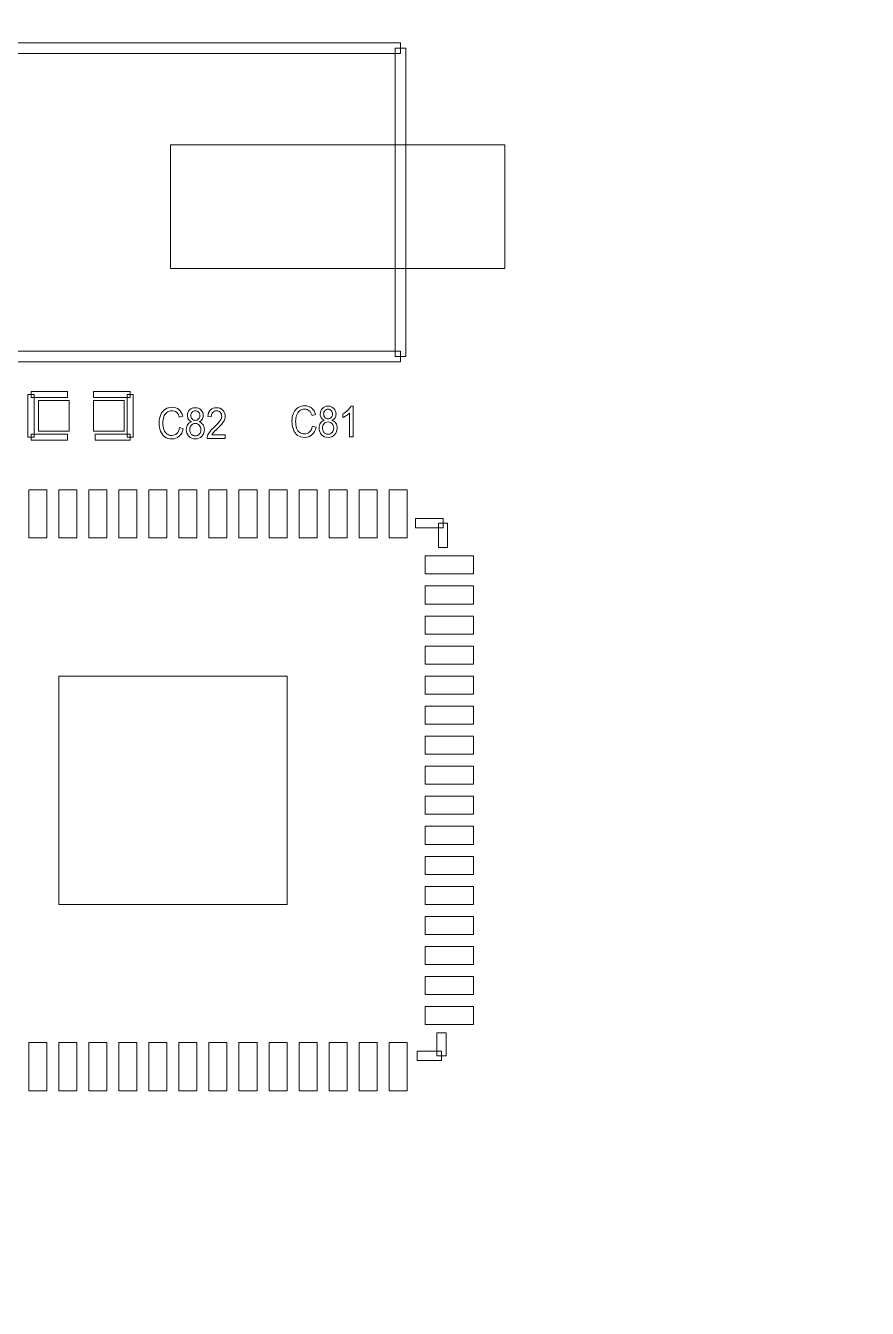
# Model space of a CAD drawing. Header units: millimetres. Extents: x -90 to 99, y -65 to 67.
# Drawn here: x -39.71 to -25.7, y -9.79 to 11.56 of the extents above; entities that cross this region are included whole.
import ezdxf

# ---------------------------------------------------------------- set-up
doc = ezdxf.new("R2010")
doc.units = ezdxf.units.MM
doc.header["$MEASUREMENT"] = 0
for name, color, linetype in [('BG_OUTLINE', 7, 'Continuous'), ('PG_SILKSCREEN_TOP', 7, 'Continuous'), ('PIN_TOP', 7, 'Continuous'), ('RD_SILKSCREEN_TOP', 7, 'Continuous')]:
    doc.layers.add(name, color=color, linetype=linetype)

msp = doc.modelspace()

# ---------------------------------------------------------------- linework, layer by layer
at = {"layer": 'BG_OUTLINE', "color": 3, "lineweight": 9}
msp.add_open_spline([(-71.7269, -61.8795), (-71.7269, -61.8795), (-71.7343, 42.2681), (-71.7343, 42.2681), (-71.7343, 42.2681), (-71.7348, 43.0066), (-71.4419, 43.715), (-70.92, 44.2375), (-70.92, 44.2375), (-70.3982, 44.76), (-69.6866, 45.0538), (-68.9482, 45.0543), (-68.9482, 45.0543), (-68.9482, 45.0543), (75.2046, 45.0543), (75.2046, 45.0543), (75.2046, 45.0543), (76.8319, 45.0552), (78.1763, 43.7805), (78.2661, 42.1556), (78.2661, 42.1556), (78.2661, 42.1556), (78.2661, 31.2814), (78.2661, 31.2814), (78.2661, 31.2814), (78.2661, 31.2814), (72.2646, 31.2814), (72.2646, 31.2814), (72.2646, 31.2814), (72.2646, 31.2814), (72.2646, 26.9814), (72.2646, 26.9814), (72.2646, 26.9814), (72.2646, 26.9814), (78.2661, 26.9814), (78.2661, 26.9814), (78.2661, 26.9814), (78.2661, 26.9814), (78.2661, 18.6553), (78.2661, 18.6553), (78.2661, 18.6553), (78.2661, 18.6553), (72.2496, 18.6553), (72.2496, 18.6553), (72.2496, 18.6553), (72.2496, 18.6553), (72.2496, 14.3553), (72.2496, 14.3553), (72.2496, 14.3553), (72.2496, 14.3553), (78.2661, 14.3553), (78.2661, 14.3553), (78.2661, 14.3553), (78.2661, 14.3553), (78.2661, 9.255), (78.2661, 9.255), (78.2661, 9.255), (78.2661, 9.255), (72.2648, 9.255), (72.2648, 9.255), (72.2648, 9.255), (72.2648, 9.255), (72.2648, 4.955), (72.2648, 4.955), (72.2648, 4.955), (72.2648, 4.955), (78.2661, 4.955), (78.2661, 4.955), (78.2661, 4.955), (78.2661, 4.955), (78.2661, -3.3762), (78.2661, -3.3762), (78.2661, -3.3762), (78.2661, -3.3762), (72.2445, -3.3762), (72.2445, -3.3762), (72.2445, -3.3762), (72.2445, -3.3762), (72.2445, -7.6762), (72.2445, -7.6762), (72.2445, -7.6762), (72.2445, -7.6762), (78.2661, -7.6762), (78.2661, -7.6762), (78.2661, -7.6762), (78.2661, -7.6762), (78.2661, -12.7615), (78.2661, -12.7615), (78.2661, -12.7615), (78.2661, -12.7615), (72.2651, -12.7615), (72.2651, -12.7615), (72.2651, -12.7615), (72.2651, -12.7615), (72.2651, -17.0615), (72.2651, -17.0615), (72.2651, -17.0615), (72.2651, -17.0615), (78.2661, -17.0615), (78.2661, -17.0615), (78.2661, -17.0615), (78.2661, -17.0615), (78.2661, -25.4097), (78.2661, -25.4097), (78.2661, -25.4097), (78.2661, -25.4097), (72.2656, -25.4097), (72.2656, -25.4097), (72.2656, -25.4097), (72.2656, -25.4097), (72.2656, -29.7097), (72.2656, -29.7097), (72.2656, -29.7097), (72.2656, -29.7097), (78.2661, -29.7097), (78.2661, -29.7097), (78.2661, -29.7097), (78.2661, -29.7097), (78.2661, -34.793), (78.2661, -34.793), (78.2661, -34.793), (78.2661, -34.793), (72.2679, -34.793), (72.2679, -34.793), (72.2679, -34.793), (72.2679, -34.793), (72.2679, -39.0929), (72.2679, -39.0929), (72.2679, -39.0929), (72.2679, -39.0929), (78.2661, -39.0929), (78.2661, -39.0929), (78.2661, -39.0929), (78.2661, -39.0929), (78.2661, -47.4269), (78.2661, -47.4269), (78.2661, -47.4269), (78.2661, -47.4269), (72.2679, -47.4269), (72.2679, -47.4269), (72.2679, -47.4269), (72.2679, -47.4269), (72.2679, -51.7269), (72.2679, -51.7269), (72.2679, -51.7269), (72.2679, -51.7269), (78.2661, -51.7269), (78.2661, -51.7269), (78.2661, -51.7269), (78.2661, -51.7269), (78.2661, -51.8138), (78.2661, -51.8138), (78.2661, -51.8138), (78.2661, -51.8138), (78.2656, -61.8468), (78.2656, -61.8468), (78.2656, -61.8468), (78.2661, -62.6669), (77.9407, -63.4536), (77.3612, -64.0339), (77.3612, -64.0339), (76.7817, -64.6142), (75.9915, -64.9405), (75.1713, -64.941), (75.1713, -64.941), (75.1713, -64.941), (-68.6609, -64.9456), (-68.6609, -64.9456), (-68.6609, -64.9456), (-69.4735, -64.9461), (-70.2531, -64.6237), (-70.8281, -64.0495), (-70.8281, -64.0495), (-71.4031, -63.4752), (-71.7264, -62.6922), (-71.7269, -61.8795)], degree=3, knots=[0, 0, 0, 0, 0.0227273, 0.0227273, 0.0227273, 0.0227273, 0.0454545, 0.0454545, 0.0454545, 0.0454545, 0.0681818, 0.0681818, 0.0681818, 0.0681818, 0.0909091, 0.0909091, 0.0909091, 0.0909091, 0.1136364, 0.1136364, 0.1136364, 0.1136364, 0.1363636, 0.1363636, 0.1363636, 0.1363636, 0.1590909, 0.1590909, 0.1590909, 0.1590909, 0.1818182, 0.1818182, 0.1818182, 0.1818182, 0.2045455, 0.2045455, 0.2045455, 0.2045455, 0.2272727, 0.2272727, 0.2272727, 0.2272727, 0.25, 0.25, 0.25, 0.25, 0.2727273, 0.2727273, 0.2727273, 0.2727273, 0.2954545, 0.2954545, 0.2954545, 0.2954545, 0.3181818, 0.3181818, 0.3181818, 0.3181818, 0.3409091, 0.3409091, 0.3409091, 0.3409091, 0.3636364, 0.3636364, 0.3636364, 0.3636364, 0.3863636, 0.3863636, 0.3863636, 0.3863636, 0.4090909, 0.4090909, 0.4090909, 0.4090909, 0.4318182, 0.4318182, 0.4318182, 0.4318182, 0.4545455, 0.4545455, 0.4545455, 0.4545455, 0.4772727, 0.4772727, 0.4772727, 0.4772727, 0.5, 0.5, 0.5, 0.5, 0.5227273, 0.5227273, 0.5227273, 0.5227273, 0.5454545, 0.5454545, 0.5454545, 0.5454545, 0.5681818, 0.5681818, 0.5681818, 0.5681818, 0.5909091, 0.5909091, 0.5909091, 0.5909091, 0.6136364, 0.6136364, 0.6136364, 0.6136364, 0.6363636, 0.6363636, 0.6363636, 0.6363636, 0.6590909, 0.6590909, 0.6590909, 0.6590909, 0.6818182, 0.6818182, 0.6818182, 0.6818182, 0.7045455, 0.7045455, 0.7045455, 0.7045455, 0.7272727, 0.7272727, 0.7272727, 0.7272727, 0.75, 0.75, 0.75, 0.75, 0.7727273, 0.7727273, 0.7727273, 0.7727273, 0.7954545, 0.7954545, 0.7954545, 0.7954545, 0.8181818, 0.8181818, 0.8181818, 0.8181818, 0.8409091, 0.8409091, 0.8409091, 0.8409091, 0.8636364, 0.8636364, 0.8636364, 0.8636364, 0.8863636, 0.8863636, 0.8863636, 0.8863636, 0.9090909, 0.9090909, 0.9090909, 0.9090909, 0.9318182, 0.9318182, 0.9318182, 0.9318182, 0.9545455, 0.9545455, 0.9545455, 0.9545455, 0.9772727, 0.9772727, 0.9772727, 0.9772727, 1, 1, 1, 1], dxfattribs=at)
at = {"layer": 'PG_SILKSCREEN_TOP', "color": 6, "lineweight": 9}
for points in [[(-33.4742, 11.2774), (-33.4742, 11.2774), (-33.4742, 11.0996), (-33.4742, 11.0996), (-33.4742, 11.0996), (-33.4742, 11.0996), (-44.9042, 11.0996), (-44.9042, 11.0996), (-44.9042, 11.0996), (-44.9042, 11.0996), (-44.9042, 11.2774), (-44.9042, 11.2774), (-44.9042, 11.2774), (-44.9042, 11.2774), (-33.4742, 11.2774), (-33.4742, 11.2774)], [(-33.3853, 6.0577), (-33.3853, 6.0577), (-33.5631, 6.0577), (-33.5631, 6.0577), (-33.5631, 6.0577), (-33.5631, 6.0577), (-33.5631, 11.1885), (-33.5631, 11.1885), (-33.5631, 11.1885), (-33.5631, 11.1885), (-33.3853, 11.1885), (-33.3853, 11.1885), (-33.3853, 11.1885), (-33.3853, 11.1885), (-33.3853, 6.0577), (-33.3853, 6.0577)], [(-44.9042, 5.9688), (-44.9042, 5.9688), (-44.9042, 6.1466), (-44.9042, 6.1466), (-44.9042, 6.1466), (-44.9042, 6.1466), (-33.4742, 6.1466), (-33.4742, 6.1466), (-33.4742, 6.1466), (-33.4742, 6.1466), (-33.4742, 5.9688), (-33.4742, 5.9688), (-33.4742, 5.9688), (-33.4742, 5.9688), (-44.9042, 5.9688), (-44.9042, 5.9688)], [(-39.6719, 5.4227), (-39.6719, 5.4227), (-39.5702, 5.4227), (-39.5702, 5.4227), (-39.5702, 5.4227), (-39.5702, 5.4227), (-39.5702, 4.7115), (-39.5702, 4.7115), (-39.5702, 4.7115), (-39.5702, 4.7115), (-39.6719, 4.7115), (-39.6719, 4.7115), (-39.6719, 4.7115), (-39.6719, 4.7115), (-39.6719, 5.4227), (-39.6719, 5.4227)], [(-39.621, 5.3719), (-39.621, 5.3719), (-39.621, 5.4735), (-39.621, 5.4735), (-39.621, 5.4735), (-39.621, 5.4735), (-39.0114, 5.4735), (-39.0114, 5.4735), (-39.0114, 5.4735), (-39.0114, 5.4735), (-39.0114, 5.3719), (-39.0114, 5.3719), (-39.0114, 5.3719), (-39.0114, 5.3719), (-39.621, 5.3719), (-39.621, 5.3719)], [(-38.5796, 5.3719), (-38.5796, 5.3719), (-38.5796, 5.4735), (-38.5796, 5.4735), (-38.5796, 5.4735), (-38.5796, 5.4735), (-37.97, 5.4735), (-37.97, 5.4735), (-37.97, 5.4735), (-37.97, 5.4735), (-37.97, 5.3719), (-37.97, 5.3719), (-37.97, 5.3719), (-37.97, 5.3719), (-38.5796, 5.3719), (-38.5796, 5.3719)], [(-38.0208, 5.4227), (-38.0208, 5.4227), (-37.9192, 5.4227), (-37.9192, 5.4227), (-37.9192, 5.4227), (-37.9192, 5.4227), (-37.9192, 4.7115), (-37.9192, 4.7115), (-37.9192, 4.7115), (-37.9192, 4.7115), (-38.0208, 4.7115), (-38.0208, 4.7115), (-38.0208, 4.7115), (-38.0208, 4.7115), (-38.0208, 5.4227), (-38.0208, 5.4227)], [(-39.621, 4.6607), (-39.621, 4.6607), (-39.621, 4.7623), (-39.621, 4.7623), (-39.621, 4.7623), (-39.621, 4.7623), (-39.0114, 4.7623), (-39.0114, 4.7623), (-39.0114, 4.7623), (-39.0114, 4.7623), (-39.0114, 4.6607), (-39.0114, 4.6607), (-39.0114, 4.6607), (-39.0114, 4.6607), (-39.621, 4.6607), (-39.621, 4.6607)], [(-37.97, 4.7623), (-37.97, 4.7623), (-37.97, 4.6607), (-37.97, 4.6607), (-37.97, 4.6607), (-37.97, 4.6607), (-38.5542, 4.6607), (-38.5542, 4.6607), (-38.5542, 4.6607), (-38.5542, 4.6607), (-38.5542, 4.7623), (-38.5542, 4.7623), (-38.5542, 4.7623), (-38.5542, 4.7623), (-37.97, 4.7623), (-37.97, 4.7623)], [(-32.7637, 3.3576), (-32.7637, 3.3576), (-32.7637, 3.2052), (-32.7637, 3.2052), (-32.7637, 3.2052), (-32.7637, 3.2052), (-33.2209, 3.2052), (-33.2209, 3.2052), (-33.2209, 3.2052), (-33.2209, 3.2052), (-33.2209, 3.3576), (-33.2209, 3.3576), (-33.2209, 3.3576), (-33.2209, 3.3576), (-32.7637, 3.3576), (-32.7637, 3.3576)], [(-32.6875, 2.875), (-32.6875, 2.875), (-32.8399, 2.875), (-32.8399, 2.875), (-32.8399, 2.875), (-32.8399, 2.875), (-32.8399, 3.2814), (-32.8399, 3.2814), (-32.8399, 3.2814), (-32.8399, 3.2814), (-32.6875, 3.2814), (-32.6875, 3.2814), (-32.6875, 3.2814), (-32.6875, 3.2814), (-32.6875, 2.875), (-32.6875, 2.875)], [(-32.8653, -5.202), (-32.8653, -5.202), (-32.7129, -5.202), (-32.7129, -5.202), (-32.7129, -5.202), (-32.7129, -5.202), (-32.7129, -5.583), (-32.7129, -5.583), (-32.7129, -5.583), (-32.7129, -5.583), (-32.8653, -5.583), (-32.8653, -5.583), (-32.8653, -5.583), (-32.8653, -5.583), (-32.8653, -5.202), (-32.8653, -5.202)], [(-32.7891, -5.5068), (-32.7891, -5.5068), (-32.7891, -5.6592), (-32.7891, -5.6592), (-32.7891, -5.6592), (-32.7891, -5.6592), (-33.1955, -5.6592), (-33.1955, -5.6592), (-33.1955, -5.6592), (-33.1955, -5.6592), (-33.1955, -5.5068), (-33.1955, -5.5068), (-33.1955, -5.5068), (-33.1955, -5.5068), (-32.7891, -5.5068), (-32.7891, -5.5068)]]:
    msp.add_open_spline(points, degree=3, knots=[0, 0, 0, 0, 0.25, 0.25, 0.25, 0.25, 0.5, 0.5, 0.5, 0.5, 0.75, 0.75, 0.75, 0.75, 1, 1, 1, 1], dxfattribs=at)
at = {"layer": 'PIN_TOP', "lineweight": 9}
for points in [[(-31.7343, 9.5756), (-31.7343, 9.5756), (-31.7343, 7.5182), (-31.7343, 7.5182), (-31.7343, 7.5182), (-31.7343, 7.5182), (-37.2969, 7.5182), (-37.2969, 7.5182), (-37.2969, 7.5182), (-37.2969, 7.5182), (-37.2969, 9.5756), (-37.2969, 9.5756), (-37.2969, 9.5756), (-37.2969, 9.5756), (-31.7343, 9.5756), (-31.7343, 9.5756)], [(-39.494, 4.8131), (-39.494, 4.8131), (-39.494, 5.3211), (-39.494, 5.3211), (-39.494, 5.3211), (-39.494, 5.3211), (-38.986, 5.3211), (-38.986, 5.3211), (-38.986, 5.3211), (-38.986, 5.3211), (-38.986, 4.8131), (-38.986, 4.8131), (-38.986, 4.8131), (-38.986, 4.8131), (-39.494, 4.8131), (-39.494, 4.8131)], [(-38.5796, 4.8131), (-38.5796, 4.8131), (-38.5796, 5.3211), (-38.5796, 5.3211), (-38.5796, 5.3211), (-38.5796, 5.3211), (-38.0716, 5.3211), (-38.0716, 5.3211), (-38.0716, 5.3211), (-38.0716, 5.3211), (-38.0716, 4.8131), (-38.0716, 4.8131), (-38.0716, 4.8131), (-38.0716, 4.8131), (-38.5796, 4.8131), (-38.5796, 4.8131)], [(-39.6595, 3.8364), (-39.6595, 3.8364), (-39.3595, 3.8364), (-39.3595, 3.8364), (-39.3595, 3.8364), (-39.3595, 3.8364), (-39.3595, 3.0363), (-39.3595, 3.0363), (-39.3595, 3.0363), (-39.3595, 3.0363), (-39.6595, 3.0363), (-39.6595, 3.0363), (-39.6595, 3.0363), (-39.6595, 3.0363), (-39.6595, 3.8364), (-39.6595, 3.8364)], [(-39.1597, 3.8364), (-39.1597, 3.8364), (-38.8596, 3.8364), (-38.8596, 3.8364), (-38.8596, 3.8364), (-38.8596, 3.8364), (-38.8596, 3.0363), (-38.8596, 3.0363), (-38.8596, 3.0363), (-38.8596, 3.0363), (-39.1597, 3.0363), (-39.1597, 3.0363), (-39.1597, 3.0363), (-39.1597, 3.0363), (-39.1597, 3.8364), (-39.1597, 3.8364)], [(-38.6595, 3.8364), (-38.6595, 3.8364), (-38.3595, 3.8364), (-38.3595, 3.8364), (-38.3595, 3.8364), (-38.3595, 3.8364), (-38.3595, 3.0363), (-38.3595, 3.0363), (-38.3595, 3.0363), (-38.3595, 3.0363), (-38.6595, 3.0363), (-38.6595, 3.0363), (-38.6595, 3.0363), (-38.6595, 3.0363), (-38.6595, 3.8364), (-38.6595, 3.8364)], [(-38.1597, 3.8364), (-38.1597, 3.8364), (-37.8596, 3.8364), (-37.8596, 3.8364), (-37.8596, 3.8364), (-37.8596, 3.8364), (-37.8596, 3.0363), (-37.8596, 3.0363), (-37.8596, 3.0363), (-37.8596, 3.0363), (-38.1597, 3.0363), (-38.1597, 3.0363), (-38.1597, 3.0363), (-38.1597, 3.0363), (-38.1597, 3.8364), (-38.1597, 3.8364)], [(-37.6595, 3.8364), (-37.6595, 3.8364), (-37.3595, 3.8364), (-37.3595, 3.8364), (-37.3595, 3.8364), (-37.3595, 3.8364), (-37.3595, 3.0363), (-37.3595, 3.0363), (-37.3595, 3.0363), (-37.3595, 3.0363), (-37.6595, 3.0363), (-37.6595, 3.0363), (-37.6595, 3.0363), (-37.6595, 3.0363), (-37.6595, 3.8364), (-37.6595, 3.8364)], [(-37.1597, 3.8364), (-37.1597, 3.8364), (-36.8596, 3.8364), (-36.8596, 3.8364), (-36.8596, 3.8364), (-36.8596, 3.8364), (-36.8596, 3.0363), (-36.8596, 3.0363), (-36.8596, 3.0363), (-36.8596, 3.0363), (-37.1597, 3.0363), (-37.1597, 3.0363), (-37.1597, 3.0363), (-37.1597, 3.0363), (-37.1597, 3.8364), (-37.1597, 3.8364)], [(-36.6595, 3.8364), (-36.6595, 3.8364), (-36.3595, 3.8364), (-36.3595, 3.8364), (-36.3595, 3.8364), (-36.3595, 3.8364), (-36.3595, 3.0363), (-36.3595, 3.0363), (-36.3595, 3.0363), (-36.3595, 3.0363), (-36.6595, 3.0363), (-36.6595, 3.0363), (-36.6595, 3.0363), (-36.6595, 3.0363), (-36.6595, 3.8364), (-36.6595, 3.8364)], [(-36.1597, 3.8364), (-36.1597, 3.8364), (-35.8596, 3.8364), (-35.8596, 3.8364), (-35.8596, 3.8364), (-35.8596, 3.8364), (-35.8596, 3.0363), (-35.8596, 3.0363), (-35.8596, 3.0363), (-35.8596, 3.0363), (-36.1597, 3.0363), (-36.1597, 3.0363), (-36.1597, 3.0363), (-36.1597, 3.0363), (-36.1597, 3.8364), (-36.1597, 3.8364)], [(-35.6595, 3.8364), (-35.6595, 3.8364), (-35.3595, 3.8364), (-35.3595, 3.8364), (-35.3595, 3.8364), (-35.3595, 3.8364), (-35.3595, 3.0363), (-35.3595, 3.0363), (-35.3595, 3.0363), (-35.3595, 3.0363), (-35.6595, 3.0363), (-35.6595, 3.0363), (-35.6595, 3.0363), (-35.6595, 3.0363), (-35.6595, 3.8364), (-35.6595, 3.8364)], [(-35.1597, 3.8364), (-35.1597, 3.8364), (-34.8596, 3.8364), (-34.8596, 3.8364), (-34.8596, 3.8364), (-34.8596, 3.8364), (-34.8596, 3.0363), (-34.8596, 3.0363), (-34.8596, 3.0363), (-34.8596, 3.0363), (-35.1597, 3.0363), (-35.1597, 3.0363), (-35.1597, 3.0363), (-35.1597, 3.0363), (-35.1597, 3.8364), (-35.1597, 3.8364)], [(-34.6595, 3.8364), (-34.6595, 3.8364), (-34.3595, 3.8364), (-34.3595, 3.8364), (-34.3595, 3.8364), (-34.3595, 3.8364), (-34.3595, 3.0363), (-34.3595, 3.0363), (-34.3595, 3.0363), (-34.3595, 3.0363), (-34.6595, 3.0363), (-34.6595, 3.0363), (-34.6595, 3.0363), (-34.6595, 3.0363), (-34.6595, 3.8364), (-34.6595, 3.8364)], [(-34.1596, 3.8364), (-34.1596, 3.8364), (-33.8596, 3.8364), (-33.8596, 3.8364), (-33.8596, 3.8364), (-33.8596, 3.8364), (-33.8596, 3.0363), (-33.8596, 3.0363), (-33.8596, 3.0363), (-33.8596, 3.0363), (-34.1596, 3.0363), (-34.1596, 3.0363), (-34.1596, 3.0363), (-34.1596, 3.0363), (-34.1596, 3.8364), (-34.1596, 3.8364)], [(-33.6595, 3.8364), (-33.6595, 3.8364), (-33.3595, 3.8364), (-33.3595, 3.8364), (-33.3595, 3.8364), (-33.3595, 3.8364), (-33.3595, 3.0363), (-33.3595, 3.0363), (-33.3595, 3.0363), (-33.3595, 3.0363), (-33.6595, 3.0363), (-33.6595, 3.0363), (-33.6595, 3.0363), (-33.6595, 3.0363), (-33.6595, 3.8364), (-33.6595, 3.8364)], [(-33.0596, 2.7365), (-33.0596, 2.7365), (-32.2595, 2.7365), (-32.2595, 2.7365), (-32.2595, 2.7365), (-32.2595, 2.7365), (-32.2595, 2.4365), (-32.2595, 2.4365), (-32.2595, 2.4365), (-32.2595, 2.4365), (-33.0596, 2.4365), (-33.0596, 2.4365), (-33.0596, 2.4365), (-33.0596, 2.4365), (-33.0596, 2.7365), (-33.0596, 2.7365)], [(-33.0596, 2.2363), (-33.0596, 2.2363), (-32.2595, 2.2363), (-32.2595, 2.2363), (-32.2595, 2.2363), (-32.2595, 2.2363), (-32.2595, 1.9364), (-32.2595, 1.9364), (-32.2595, 1.9364), (-32.2595, 1.9364), (-33.0596, 1.9364), (-33.0596, 1.9364), (-33.0596, 1.9364), (-33.0596, 1.9364), (-33.0596, 2.2363), (-33.0596, 2.2363)], [(-33.0596, 1.7365), (-33.0596, 1.7365), (-32.2595, 1.7365), (-32.2595, 1.7365), (-32.2595, 1.7365), (-32.2595, 1.7365), (-32.2595, 1.4365), (-32.2595, 1.4365), (-32.2595, 1.4365), (-32.2595, 1.4365), (-33.0596, 1.4365), (-33.0596, 1.4365), (-33.0596, 1.4365), (-33.0596, 1.4365), (-33.0596, 1.7365), (-33.0596, 1.7365)], [(-33.0596, 1.2364), (-33.0596, 1.2364), (-32.2595, 1.2364), (-32.2595, 1.2364), (-32.2595, 1.2364), (-32.2595, 1.2364), (-32.2595, 0.9364), (-32.2595, 0.9364), (-32.2595, 0.9364), (-32.2595, 0.9364), (-33.0596, 0.9364), (-33.0596, 0.9364), (-33.0596, 0.9364), (-33.0596, 0.9364), (-33.0596, 1.2364), (-33.0596, 1.2364)], [(-39.1597, 0.7366), (-39.1597, 0.7366), (-35.3595, 0.7366), (-35.3595, 0.7366), (-35.3595, 0.7366), (-35.3595, 0.7366), (-35.3595, -3.0634), (-35.3595, -3.0634), (-35.3595, -3.0634), (-35.3595, -3.0634), (-39.1597, -3.0634), (-39.1597, -3.0634), (-39.1597, -3.0634), (-39.1597, -3.0634), (-39.1597, 0.7366), (-39.1597, 0.7366)], [(-33.0596, 0.7366), (-33.0596, 0.7366), (-32.2595, 0.7366), (-32.2595, 0.7366), (-32.2595, 0.7366), (-32.2595, 0.7366), (-32.2595, 0.4366), (-32.2595, 0.4366), (-32.2595, 0.4366), (-32.2595, 0.4366), (-33.0596, 0.4366), (-33.0596, 0.4366), (-33.0596, 0.4366), (-33.0596, 0.4366), (-33.0596, 0.7366), (-33.0596, 0.7366)], [(-33.0596, 0.2365), (-33.0596, 0.2365), (-32.2595, 0.2365), (-32.2595, 0.2365), (-32.2595, 0.2365), (-32.2595, 0.2365), (-32.2595, -0.0635), (-32.2595, -0.0635), (-32.2595, -0.0635), (-32.2595, -0.0635), (-33.0596, -0.0635), (-33.0596, -0.0635), (-33.0596, -0.0635), (-33.0596, -0.0635), (-33.0596, 0.2365), (-33.0596, 0.2365)], [(-33.0596, -0.2634), (-33.0596, -0.2634), (-32.2595, -0.2634), (-32.2595, -0.2634), (-32.2595, -0.2634), (-32.2595, -0.2634), (-32.2595, -0.5634), (-32.2595, -0.5634), (-32.2595, -0.5634), (-32.2595, -0.5634), (-33.0596, -0.5634), (-33.0596, -0.5634), (-33.0596, -0.5634), (-33.0596, -0.5634), (-33.0596, -0.2634), (-33.0596, -0.2634)], [(-33.0596, -0.7635), (-33.0596, -0.7635), (-32.2595, -0.7635), (-32.2595, -0.7635), (-32.2595, -0.7635), (-32.2595, -0.7635), (-32.2595, -1.0635), (-32.2595, -1.0635), (-32.2595, -1.0635), (-32.2595, -1.0635), (-33.0596, -1.0635), (-33.0596, -1.0635), (-33.0596, -1.0635), (-33.0596, -1.0635), (-33.0596, -0.7635), (-33.0596, -0.7635)], [(-33.0596, -1.2634), (-33.0596, -1.2634), (-32.2595, -1.2634), (-32.2595, -1.2634), (-32.2595, -1.2634), (-32.2595, -1.2634), (-32.2595, -1.5633), (-32.2595, -1.5633), (-32.2595, -1.5633), (-32.2595, -1.5633), (-33.0596, -1.5633), (-33.0596, -1.5633), (-33.0596, -1.5633), (-33.0596, -1.5633), (-33.0596, -1.2634), (-33.0596, -1.2634)], [(-33.0596, -1.7634), (-33.0596, -1.7634), (-32.2595, -1.7634), (-32.2595, -1.7634), (-32.2595, -1.7634), (-32.2595, -1.7634), (-32.2595, -2.0634), (-32.2595, -2.0634), (-32.2595, -2.0634), (-32.2595, -2.0634), (-33.0596, -2.0634), (-33.0596, -2.0634), (-33.0596, -2.0634), (-33.0596, -2.0634), (-33.0596, -1.7634), (-33.0596, -1.7634)], [(-33.0596, -2.2633), (-33.0596, -2.2633), (-32.2595, -2.2633), (-32.2595, -2.2633), (-32.2595, -2.2633), (-32.2595, -2.2633), (-32.2595, -2.5633), (-32.2595, -2.5633), (-32.2595, -2.5633), (-32.2595, -2.5633), (-33.0596, -2.5633), (-33.0596, -2.5633), (-33.0596, -2.5633), (-33.0596, -2.5633), (-33.0596, -2.2633), (-33.0596, -2.2633)], [(-33.0596, -2.7634), (-33.0596, -2.7634), (-32.2595, -2.7634), (-32.2595, -2.7634), (-32.2595, -2.7634), (-32.2595, -2.7634), (-32.2595, -3.0634), (-32.2595, -3.0634), (-32.2595, -3.0634), (-32.2595, -3.0634), (-33.0596, -3.0634), (-33.0596, -3.0634), (-33.0596, -3.0634), (-33.0596, -3.0634), (-33.0596, -2.7634), (-33.0596, -2.7634)], [(-33.0596, -3.2633), (-33.0596, -3.2633), (-32.2595, -3.2633), (-32.2595, -3.2633), (-32.2595, -3.2633), (-32.2595, -3.2633), (-32.2595, -3.5633), (-32.2595, -3.5633), (-32.2595, -3.5633), (-32.2595, -3.5633), (-33.0596, -3.5633), (-33.0596, -3.5633), (-33.0596, -3.5633), (-33.0596, -3.5633), (-33.0596, -3.2633), (-33.0596, -3.2633)], [(-33.0596, -3.7634), (-33.0596, -3.7634), (-32.2595, -3.7634), (-32.2595, -3.7634), (-32.2595, -3.7634), (-32.2595, -3.7634), (-32.2595, -4.0634), (-32.2595, -4.0634), (-32.2595, -4.0634), (-32.2595, -4.0634), (-33.0596, -4.0634), (-33.0596, -4.0634), (-33.0596, -4.0634), (-33.0596, -4.0634), (-33.0596, -3.7634), (-33.0596, -3.7634)], [(-33.0596, -4.2633), (-33.0596, -4.2633), (-32.2595, -4.2633), (-32.2595, -4.2633), (-32.2595, -4.2633), (-32.2595, -4.2633), (-32.2595, -4.5633), (-32.2595, -4.5633), (-32.2595, -4.5633), (-32.2595, -4.5633), (-33.0596, -4.5633), (-33.0596, -4.5633), (-33.0596, -4.5633), (-33.0596, -4.5633), (-33.0596, -4.2633), (-33.0596, -4.2633)], [(-33.0596, -4.7634), (-33.0596, -4.7634), (-32.2595, -4.7634), (-32.2595, -4.7634), (-32.2595, -4.7634), (-32.2595, -4.7634), (-32.2595, -5.0634), (-32.2595, -5.0634), (-32.2595, -5.0634), (-32.2595, -5.0634), (-33.0596, -5.0634), (-33.0596, -5.0634), (-33.0596, -5.0634), (-33.0596, -5.0634), (-33.0596, -4.7634), (-33.0596, -4.7634)], [(-39.6595, -5.3633), (-39.6595, -5.3633), (-39.3595, -5.3633), (-39.3595, -5.3633), (-39.3595, -5.3633), (-39.3595, -5.3633), (-39.3595, -6.1634), (-39.3595, -6.1634), (-39.3595, -6.1634), (-39.3595, -6.1634), (-39.6595, -6.1634), (-39.6595, -6.1634), (-39.6595, -6.1634), (-39.6595, -6.1634), (-39.6595, -5.3633), (-39.6595, -5.3633)], [(-39.1597, -5.3633), (-39.1597, -5.3633), (-38.8596, -5.3633), (-38.8596, -5.3633), (-38.8596, -5.3633), (-38.8596, -5.3633), (-38.8596, -6.1634), (-38.8596, -6.1634), (-38.8596, -6.1634), (-38.8596, -6.1634), (-39.1597, -6.1634), (-39.1597, -6.1634), (-39.1597, -6.1634), (-39.1597, -6.1634), (-39.1597, -5.3633), (-39.1597, -5.3633)], [(-38.6595, -5.3633), (-38.6595, -5.3633), (-38.3595, -5.3633), (-38.3595, -5.3633), (-38.3595, -5.3633), (-38.3595, -5.3633), (-38.3595, -6.1634), (-38.3595, -6.1634), (-38.3595, -6.1634), (-38.3595, -6.1634), (-38.6595, -6.1634), (-38.6595, -6.1634), (-38.6595, -6.1634), (-38.6595, -6.1634), (-38.6595, -5.3633), (-38.6595, -5.3633)], [(-38.1597, -5.3633), (-38.1597, -5.3633), (-37.8596, -5.3633), (-37.8596, -5.3633), (-37.8596, -5.3633), (-37.8596, -5.3633), (-37.8596, -6.1634), (-37.8596, -6.1634), (-37.8596, -6.1634), (-37.8596, -6.1634), (-38.1597, -6.1634), (-38.1597, -6.1634), (-38.1597, -6.1634), (-38.1597, -6.1634), (-38.1597, -5.3633), (-38.1597, -5.3633)], [(-37.6595, -5.3633), (-37.6595, -5.3633), (-37.3595, -5.3633), (-37.3595, -5.3633), (-37.3595, -5.3633), (-37.3595, -5.3633), (-37.3595, -6.1634), (-37.3595, -6.1634), (-37.3595, -6.1634), (-37.3595, -6.1634), (-37.6595, -6.1634), (-37.6595, -6.1634), (-37.6595, -6.1634), (-37.6595, -6.1634), (-37.6595, -5.3633), (-37.6595, -5.3633)], [(-37.1597, -5.3633), (-37.1597, -5.3633), (-36.8596, -5.3633), (-36.8596, -5.3633), (-36.8596, -5.3633), (-36.8596, -5.3633), (-36.8596, -6.1634), (-36.8596, -6.1634), (-36.8596, -6.1634), (-36.8596, -6.1634), (-37.1597, -6.1634), (-37.1597, -6.1634), (-37.1597, -6.1634), (-37.1597, -6.1634), (-37.1597, -5.3633), (-37.1597, -5.3633)], [(-36.6595, -5.3633), (-36.6595, -5.3633), (-36.3595, -5.3633), (-36.3595, -5.3633), (-36.3595, -5.3633), (-36.3595, -5.3633), (-36.3595, -6.1634), (-36.3595, -6.1634), (-36.3595, -6.1634), (-36.3595, -6.1634), (-36.6595, -6.1634), (-36.6595, -6.1634), (-36.6595, -6.1634), (-36.6595, -6.1634), (-36.6595, -5.3633), (-36.6595, -5.3633)], [(-36.1597, -5.3633), (-36.1597, -5.3633), (-35.8596, -5.3633), (-35.8596, -5.3633), (-35.8596, -5.3633), (-35.8596, -5.3633), (-35.8596, -6.1634), (-35.8596, -6.1634), (-35.8596, -6.1634), (-35.8596, -6.1634), (-36.1597, -6.1634), (-36.1597, -6.1634), (-36.1597, -6.1634), (-36.1597, -6.1634), (-36.1597, -5.3633), (-36.1597, -5.3633)], [(-35.6595, -5.3633), (-35.6595, -5.3633), (-35.3595, -5.3633), (-35.3595, -5.3633), (-35.3595, -5.3633), (-35.3595, -5.3633), (-35.3595, -6.1634), (-35.3595, -6.1634), (-35.3595, -6.1634), (-35.3595, -6.1634), (-35.6595, -6.1634), (-35.6595, -6.1634), (-35.6595, -6.1634), (-35.6595, -6.1634), (-35.6595, -5.3633), (-35.6595, -5.3633)], [(-35.1597, -5.3633), (-35.1597, -5.3633), (-34.8596, -5.3633), (-34.8596, -5.3633), (-34.8596, -5.3633), (-34.8596, -5.3633), (-34.8596, -6.1634), (-34.8596, -6.1634), (-34.8596, -6.1634), (-34.8596, -6.1634), (-35.1597, -6.1634), (-35.1597, -6.1634), (-35.1597, -6.1634), (-35.1597, -6.1634), (-35.1597, -5.3633), (-35.1597, -5.3633)], [(-34.6595, -5.3633), (-34.6595, -5.3633), (-34.3595, -5.3633), (-34.3595, -5.3633), (-34.3595, -5.3633), (-34.3595, -5.3633), (-34.3595, -6.1634), (-34.3595, -6.1634), (-34.3595, -6.1634), (-34.3595, -6.1634), (-34.6595, -6.1634), (-34.6595, -6.1634), (-34.6595, -6.1634), (-34.6595, -6.1634), (-34.6595, -5.3633), (-34.6595, -5.3633)], [(-34.1596, -5.3633), (-34.1596, -5.3633), (-33.8596, -5.3633), (-33.8596, -5.3633), (-33.8596, -5.3633), (-33.8596, -5.3633), (-33.8596, -6.1634), (-33.8596, -6.1634), (-33.8596, -6.1634), (-33.8596, -6.1634), (-34.1596, -6.1634), (-34.1596, -6.1634), (-34.1596, -6.1634), (-34.1596, -6.1634), (-34.1596, -5.3633), (-34.1596, -5.3633)], [(-33.6595, -5.3633), (-33.6595, -5.3633), (-33.3595, -5.3633), (-33.3595, -5.3633), (-33.3595, -5.3633), (-33.3595, -5.3633), (-33.3595, -6.1634), (-33.3595, -6.1634), (-33.3595, -6.1634), (-33.3595, -6.1634), (-33.6595, -6.1634), (-33.6595, -6.1634), (-33.6595, -6.1634), (-33.6595, -6.1634), (-33.6595, -5.3633), (-33.6595, -5.3633)]]:
    msp.add_open_spline(points, degree=3, knots=[0, 0, 0, 0, 0.25, 0.25, 0.25, 0.25, 0.5, 0.5, 0.5, 0.5, 0.75, 0.75, 0.75, 0.75, 1, 1, 1, 1], dxfattribs=at)
at = {"layer": 'RD_SILKSCREEN_TOP', "color": 8, "lineweight": 9}
for points, knots in [([(-37.1471, 4.8712), (-37.1471, 4.8712), (-37.0869, 4.8541), (-37.0869, 4.8541), (-37.0869, 4.8541), (-37.0995, 4.7989), (-37.1223, 4.7567), (-37.155, 4.7275), (-37.155, 4.7275), (-37.1877, 4.6985), (-37.2278, 4.684), (-37.2752, 4.684), (-37.2752, 4.684), (-37.3243, 4.684), (-37.364, 4.6952), (-37.3947, 4.7175), (-37.3947, 4.7175), (-37.4254, 4.7399), (-37.4488, 4.7722), (-37.4648, 4.8146), (-37.4648, 4.8146), (-37.4808, 4.857), (-37.4889, 4.9025), (-37.4889, 4.9511), (-37.4889, 4.9511), (-37.4889, 5.0041), (-37.4798, 5.0503), (-37.4617, 5.0898), (-37.4617, 5.0898), (-37.4435, 5.1293), (-37.4178, 5.1592), (-37.3844, 5.1798), (-37.3844, 5.1798), (-37.351, 5.2003), (-37.3143, 5.2105), (-37.2742, 5.2105), (-37.2742, 5.2105), (-37.2287, 5.2105), (-37.1905, 5.1975), (-37.1595, 5.1716), (-37.1595, 5.1716), (-37.1285, 5.1456), (-37.1069, 5.1092), (-37.0948, 5.0622), (-37.0948, 5.0622), (-37.0948, 5.0622), (-37.1539, 5.0465), (-37.1539, 5.0465), (-37.1539, 5.0465), (-37.1645, 5.0836), (-37.1797, 5.1105), (-37.1999, 5.1275), (-37.1999, 5.1275), (-37.2199, 5.1444), (-37.2451, 5.1528), (-37.2755, 5.1528), (-37.2755, 5.1528), (-37.3104, 5.1528), (-37.3395, 5.1435), (-37.363, 5.1248), (-37.363, 5.1248), (-37.3866, 5.1059), (-37.403, 5.0808), (-37.4125, 5.0491), (-37.4125, 5.0491), (-37.422, 5.0176), (-37.4267, 4.985), (-37.4267, 4.9515), (-37.4267, 4.9515), (-37.4267, 4.9081), (-37.4211, 4.8704), (-37.41, 4.838), (-37.41, 4.838), (-37.3986, 4.8058), (-37.3811, 4.7816), (-37.3573, 4.7656), (-37.3573, 4.7656), (-37.3335, 4.7496), (-37.3078, 4.7417), (-37.28, 4.7417), (-37.28, 4.7417), (-37.2464, 4.7417), (-37.2179, 4.7526), (-37.1946, 4.7743), (-37.1946, 4.7743), (-37.1711, 4.7961), (-37.1554, 4.8284), (-37.1471, 4.8712)], [0, 0, 0, 0, 0.0454545, 0.0454545, 0.0454545, 0.0454545, 0.0909091, 0.0909091, 0.0909091, 0.0909091, 0.1363636, 0.1363636, 0.1363636, 0.1363636, 0.1818182, 0.1818182, 0.1818182, 0.1818182, 0.2272727, 0.2272727, 0.2272727, 0.2272727, 0.2727273, 0.2727273, 0.2727273, 0.2727273, 0.3181818, 0.3181818, 0.3181818, 0.3181818, 0.3636364, 0.3636364, 0.3636364, 0.3636364, 0.4090909, 0.4090909, 0.4090909, 0.4090909, 0.4545455, 0.4545455, 0.4545455, 0.4545455, 0.5, 0.5, 0.5, 0.5, 0.5454545, 0.5454545, 0.5454545, 0.5454545, 0.5909091, 0.5909091, 0.5909091, 0.5909091, 0.6363636, 0.6363636, 0.6363636, 0.6363636, 0.6818182, 0.6818182, 0.6818182, 0.6818182, 0.7272727, 0.7272727, 0.7272727, 0.7272727, 0.7727273, 0.7727273, 0.7727273, 0.7727273, 0.8181818, 0.8181818, 0.8181818, 0.8181818, 0.8636364, 0.8636364, 0.8636364, 0.8636364, 0.9090909, 0.9090909, 0.9090909, 0.9090909, 0.9545455, 0.9545455, 0.9545455, 0.9545455, 1, 1, 1, 1]), ([(-36.9495, 4.9688), (-36.9727, 4.9782), (-36.9898, 4.9918), (-37.0011, 5.0094), (-37.0011, 5.0094), (-37.0122, 5.027), (-37.0178, 5.0481), (-37.0178, 5.0726), (-37.0178, 5.0726), (-37.0178, 5.1097), (-37.0059, 5.1408), (-36.9821, 5.166), (-36.9821, 5.166), (-36.9583, 5.1913), (-36.9268, 5.2039), (-36.8872, 5.2039), (-36.8872, 5.2039), (-36.8476, 5.2039), (-36.8156, 5.191), (-36.7914, 5.1652), (-36.7914, 5.1652), (-36.7672, 5.1393), (-36.7552, 5.1079), (-36.7552, 5.0708), (-36.7552, 5.0708), (-36.7552, 5.0472), (-36.7607, 5.0267), (-36.7717, 5.0092), (-36.7717, 5.0092), (-36.7828, 4.9918), (-36.7996, 4.9782), (-36.8221, 4.9688), (-36.8221, 4.9688), (-36.7942, 4.9586), (-36.773, 4.9422), (-36.7584, 4.9195), (-36.7584, 4.9195), (-36.7439, 4.8968), (-36.7365, 4.8697), (-36.7365, 4.8383), (-36.7365, 4.8383), (-36.7365, 4.7946), (-36.7504, 4.7581), (-36.7778, 4.7285), (-36.7778, 4.7285), (-36.8053, 4.6989), (-36.8414, 4.684), (-36.8864, 4.684), (-36.8864, 4.684), (-36.9312, 4.684), (-36.9672, 4.6989), (-36.9949, 4.7286), (-36.9949, 4.7286), (-37.0223, 4.7584), (-37.0362, 4.7955), (-37.0362, 4.8399), (-37.0362, 4.8399), (-37.0362, 4.873), (-37.0286, 4.9007), (-37.0135, 4.9231), (-37.0135, 4.9231), (-36.9986, 4.9454), (-36.9772, 4.9607), (-36.9495, 4.9688)], [0, 0, 0, 0, 0.0625, 0.0625, 0.0625, 0.0625, 0.125, 0.125, 0.125, 0.125, 0.1875, 0.1875, 0.1875, 0.1875, 0.25, 0.25, 0.25, 0.25, 0.3125, 0.3125, 0.3125, 0.3125, 0.375, 0.375, 0.375, 0.375, 0.4375, 0.4375, 0.4375, 0.4375, 0.5, 0.5, 0.5, 0.5, 0.5625, 0.5625, 0.5625, 0.5625, 0.625, 0.625, 0.625, 0.625, 0.6875, 0.6875, 0.6875, 0.6875, 0.75, 0.75, 0.75, 0.75, 0.8125, 0.8125, 0.8125, 0.8125, 0.875, 0.875, 0.875, 0.875, 0.9375, 0.9375, 0.9375, 0.9375, 1, 1, 1, 1]), ([(-36.9607, 5.0747), (-36.9607, 5.0507), (-36.9538, 5.031), (-36.9401, 5.0157), (-36.9401, 5.0157), (-36.9261, 5.0004), (-36.9082, 4.9927), (-36.886, 4.9927), (-36.886, 4.9927), (-36.8646, 4.9927), (-36.8469, 5.0003), (-36.8331, 5.0155), (-36.8331, 5.0155), (-36.8193, 5.0306), (-36.8126, 5.0492), (-36.8126, 5.0712), (-36.8126, 5.0712), (-36.8126, 5.0942), (-36.8196, 5.1134), (-36.8338, 5.129), (-36.8338, 5.129), (-36.8479, 5.1447), (-36.8655, 5.1525), (-36.8866, 5.1525), (-36.8866, 5.1525), (-36.908, 5.1525), (-36.9256, 5.1448), (-36.9397, 5.1296), (-36.9397, 5.1296), (-36.9538, 5.1143), (-36.9607, 5.096), (-36.9607, 5.0747)], [0, 0, 0, 0, 0.125, 0.125, 0.125, 0.125, 0.25, 0.25, 0.25, 0.25, 0.375, 0.375, 0.375, 0.375, 0.5, 0.5, 0.5, 0.5, 0.625, 0.625, 0.625, 0.625, 0.75, 0.75, 0.75, 0.75, 0.875, 0.875, 0.875, 0.875, 1, 1, 1, 1]), ([(-36.389, 4.7528), (-36.389, 4.7528), (-36.389, 4.6927), (-36.389, 4.6927), (-36.389, 4.6927), (-36.389, 4.6927), (-36.6894, 4.6927), (-36.6894, 4.6927), (-36.6894, 4.6927), (-36.6899, 4.7078), (-36.6877, 4.7222), (-36.683, 4.7361), (-36.683, 4.7361), (-36.6754, 4.7591), (-36.6631, 4.7816), (-36.6463, 4.8039), (-36.6463, 4.8039), (-36.6293, 4.826), (-36.605, 4.8518), (-36.5733, 4.8809), (-36.5733, 4.8809), (-36.5238, 4.9263), (-36.4904, 4.9622), (-36.473, 4.9888), (-36.473, 4.9888), (-36.4557, 5.0152), (-36.447, 5.0404), (-36.447, 5.0639), (-36.447, 5.0639), (-36.447, 5.0887), (-36.455, 5.1096), (-36.4707, 5.1267), (-36.4707, 5.1267), (-36.4866, 5.1436), (-36.5073, 5.1521), (-36.5326, 5.1521), (-36.5326, 5.1521), (-36.5595, 5.1521), (-36.5809, 5.1431), (-36.597, 5.125), (-36.597, 5.125), (-36.6133, 5.107), (-36.6214, 5.082), (-36.6216, 5.0501), (-36.6216, 5.0501), (-36.6216, 5.0501), (-36.679, 5.0566), (-36.679, 5.0566), (-36.679, 5.0566), (-36.675, 5.1046), (-36.6602, 5.1411), (-36.6346, 5.1662), (-36.6346, 5.1662), (-36.609, 5.1914), (-36.5745, 5.2039), (-36.5313, 5.2039), (-36.5313, 5.2039), (-36.4877, 5.2039), (-36.4533, 5.1903), (-36.4279, 5.1633), (-36.4279, 5.1633), (-36.4023, 5.1361), (-36.3896, 5.1026), (-36.3896, 5.0625), (-36.3896, 5.0625), (-36.3896, 5.0421), (-36.3933, 5.0221), (-36.4008, 5.0024), (-36.4008, 5.0024), (-36.4083, 4.9828), (-36.4207, 4.962), (-36.4379, 4.9403), (-36.4379, 4.9403), (-36.4551, 4.9185), (-36.4838, 4.8886), (-36.524, 4.8507), (-36.524, 4.8507), (-36.5574, 4.8192), (-36.5789, 4.7978), (-36.5883, 4.7866), (-36.5883, 4.7866), (-36.5979, 4.7754), (-36.6058, 4.7642), (-36.612, 4.7528), (-36.612, 4.7528), (-36.612, 4.7528), (-36.389, 4.7528), (-36.389, 4.7528)], [0, 0, 0, 0, 0.0454545, 0.0454545, 0.0454545, 0.0454545, 0.0909091, 0.0909091, 0.0909091, 0.0909091, 0.1363636, 0.1363636, 0.1363636, 0.1363636, 0.1818182, 0.1818182, 0.1818182, 0.1818182, 0.2272727, 0.2272727, 0.2272727, 0.2272727, 0.2727273, 0.2727273, 0.2727273, 0.2727273, 0.3181818, 0.3181818, 0.3181818, 0.3181818, 0.3636364, 0.3636364, 0.3636364, 0.3636364, 0.4090909, 0.4090909, 0.4090909, 0.4090909, 0.4545455, 0.4545455, 0.4545455, 0.4545455, 0.5, 0.5, 0.5, 0.5, 0.5454545, 0.5454545, 0.5454545, 0.5454545, 0.5909091, 0.5909091, 0.5909091, 0.5909091, 0.6363636, 0.6363636, 0.6363636, 0.6363636, 0.6818182, 0.6818182, 0.6818182, 0.6818182, 0.7272727, 0.7272727, 0.7272727, 0.7272727, 0.7727273, 0.7727273, 0.7727273, 0.7727273, 0.8181818, 0.8181818, 0.8181818, 0.8181818, 0.8636364, 0.8636364, 0.8636364, 0.8636364, 0.9090909, 0.9090909, 0.9090909, 0.9090909, 0.9545455, 0.9545455, 0.9545455, 0.9545455, 1, 1, 1, 1]), ([(-34.9373, 4.8966), (-34.9373, 4.8966), (-34.8771, 4.8795), (-34.8771, 4.8795), (-34.8771, 4.8795), (-34.8897, 4.8243), (-34.9125, 4.7821), (-34.9452, 4.7529), (-34.9452, 4.7529), (-34.9779, 4.7239), (-35.018, 4.7094), (-35.0654, 4.7094), (-35.0654, 4.7094), (-35.1144, 4.7094), (-35.1542, 4.7206), (-35.1849, 4.7429), (-35.1849, 4.7429), (-35.2156, 4.7653), (-35.239, 4.7976), (-35.255, 4.84), (-35.255, 4.84), (-35.271, 4.8824), (-35.279, 4.9279), (-35.279, 4.9765), (-35.279, 4.9765), (-35.279, 5.0295), (-35.27, 5.0757), (-35.2519, 5.1152), (-35.2519, 5.1152), (-35.2337, 5.1547), (-35.208, 5.1846), (-35.1746, 5.2052), (-35.1746, 5.2052), (-35.1413, 5.2257), (-35.1045, 5.2359), (-35.0644, 5.2359), (-35.0644, 5.2359), (-35.0189, 5.2359), (-34.9807, 5.2229), (-34.9497, 5.197), (-34.9497, 5.197), (-34.9187, 5.171), (-34.8971, 5.1346), (-34.885, 5.0876), (-34.885, 5.0876), (-34.885, 5.0876), (-34.9441, 5.0719), (-34.9441, 5.0719), (-34.9441, 5.0719), (-34.9547, 5.109), (-34.9699, 5.1359), (-34.9901, 5.1529), (-34.9901, 5.1529), (-35.0101, 5.1698), (-35.0352, 5.1782), (-35.0657, 5.1782), (-35.0657, 5.1782), (-35.1006, 5.1782), (-35.1297, 5.1689), (-35.1532, 5.1502), (-35.1532, 5.1502), (-35.1768, 5.1313), (-35.1933, 5.1062), (-35.2027, 5.0745), (-35.2027, 5.0745), (-35.2122, 5.043), (-35.2169, 5.0104), (-35.2169, 4.9769), (-35.2169, 4.9769), (-35.2169, 4.9335), (-35.2113, 4.8958), (-35.2002, 4.8634), (-35.2002, 4.8634), (-35.1888, 4.8312), (-35.1713, 4.807), (-35.1475, 4.791), (-35.1475, 4.791), (-35.1237, 4.775), (-35.098, 4.7671), (-35.0702, 4.7671), (-35.0702, 4.7671), (-35.0366, 4.7671), (-35.0081, 4.778), (-34.9847, 4.7997), (-34.9847, 4.7997), (-34.9613, 4.8215), (-34.9456, 4.8538), (-34.9373, 4.8966)], [0, 0, 0, 0, 0.0454545, 0.0454545, 0.0454545, 0.0454545, 0.0909091, 0.0909091, 0.0909091, 0.0909091, 0.1363636, 0.1363636, 0.1363636, 0.1363636, 0.1818182, 0.1818182, 0.1818182, 0.1818182, 0.2272727, 0.2272727, 0.2272727, 0.2272727, 0.2727273, 0.2727273, 0.2727273, 0.2727273, 0.3181818, 0.3181818, 0.3181818, 0.3181818, 0.3636364, 0.3636364, 0.3636364, 0.3636364, 0.4090909, 0.4090909, 0.4090909, 0.4090909, 0.4545455, 0.4545455, 0.4545455, 0.4545455, 0.5, 0.5, 0.5, 0.5, 0.5454545, 0.5454545, 0.5454545, 0.5454545, 0.5909091, 0.5909091, 0.5909091, 0.5909091, 0.6363636, 0.6363636, 0.6363636, 0.6363636, 0.6818182, 0.6818182, 0.6818182, 0.6818182, 0.7272727, 0.7272727, 0.7272727, 0.7272727, 0.7727273, 0.7727273, 0.7727273, 0.7727273, 0.8181818, 0.8181818, 0.8181818, 0.8181818, 0.8636364, 0.8636364, 0.8636364, 0.8636364, 0.9090909, 0.9090909, 0.9090909, 0.9090909, 0.9545455, 0.9545455, 0.9545455, 0.9545455, 1, 1, 1, 1]), ([(-34.7397, 4.9942), (-34.7629, 5.0036), (-34.78, 5.0172), (-34.7913, 5.0348), (-34.7913, 5.0348), (-34.8024, 5.0524), (-34.808, 5.0735), (-34.808, 5.098), (-34.808, 5.098), (-34.808, 5.1351), (-34.7961, 5.1662), (-34.7723, 5.1914), (-34.7723, 5.1914), (-34.7485, 5.2167), (-34.717, 5.2293), (-34.6774, 5.2293), (-34.6774, 5.2293), (-34.6378, 5.2293), (-34.6058, 5.2164), (-34.5816, 5.1906), (-34.5816, 5.1906), (-34.5574, 5.1647), (-34.5454, 5.1333), (-34.5454, 5.0962), (-34.5454, 5.0962), (-34.5454, 5.0726), (-34.5509, 5.0521), (-34.5619, 5.0346), (-34.5619, 5.0346), (-34.573, 5.0172), (-34.5898, 5.0036), (-34.6123, 4.9942), (-34.6123, 4.9942), (-34.5844, 4.984), (-34.5632, 4.9676), (-34.5486, 4.9449), (-34.5486, 4.9449), (-34.5341, 4.9222), (-34.5267, 4.8951), (-34.5267, 4.8637), (-34.5267, 4.8637), (-34.5267, 4.82), (-34.5406, 4.7835), (-34.568, 4.7539), (-34.568, 4.7539), (-34.5955, 4.7243), (-34.6316, 4.7094), (-34.6766, 4.7094), (-34.6766, 4.7094), (-34.7214, 4.7094), (-34.7574, 4.7243), (-34.785, 4.754), (-34.785, 4.754), (-34.8125, 4.7838), (-34.8263, 4.8209), (-34.8263, 4.8653), (-34.8263, 4.8653), (-34.8263, 4.8984), (-34.8188, 4.9261), (-34.8037, 4.9485), (-34.8037, 4.9485), (-34.7888, 4.9708), (-34.7674, 4.9861), (-34.7397, 4.9942)], [0, 0, 0, 0, 0.0625, 0.0625, 0.0625, 0.0625, 0.125, 0.125, 0.125, 0.125, 0.1875, 0.1875, 0.1875, 0.1875, 0.25, 0.25, 0.25, 0.25, 0.3125, 0.3125, 0.3125, 0.3125, 0.375, 0.375, 0.375, 0.375, 0.4375, 0.4375, 0.4375, 0.4375, 0.5, 0.5, 0.5, 0.5, 0.5625, 0.5625, 0.5625, 0.5625, 0.625, 0.625, 0.625, 0.625, 0.6875, 0.6875, 0.6875, 0.6875, 0.75, 0.75, 0.75, 0.75, 0.8125, 0.8125, 0.8125, 0.8125, 0.875, 0.875, 0.875, 0.875, 0.9375, 0.9375, 0.9375, 0.9375, 1, 1, 1, 1]), ([(-34.7509, 5.1001), (-34.7509, 5.0761), (-34.744, 5.0564), (-34.7302, 5.0411), (-34.7302, 5.0411), (-34.7163, 5.0258), (-34.6983, 5.0181), (-34.6762, 5.0181), (-34.6762, 5.0181), (-34.6548, 5.0181), (-34.6371, 5.0257), (-34.6233, 5.0409), (-34.6233, 5.0409), (-34.6095, 5.056), (-34.6028, 5.0746), (-34.6028, 5.0966), (-34.6028, 5.0966), (-34.6028, 5.1196), (-34.6098, 5.1388), (-34.624, 5.1544), (-34.624, 5.1544), (-34.6381, 5.1701), (-34.6557, 5.1779), (-34.6768, 5.1779), (-34.6768, 5.1779), (-34.6982, 5.1779), (-34.7158, 5.1702), (-34.7299, 5.155), (-34.7299, 5.155), (-34.744, 5.1397), (-34.7509, 5.1214), (-34.7509, 5.1001)], [0, 0, 0, 0, 0.125, 0.125, 0.125, 0.125, 0.25, 0.25, 0.25, 0.25, 0.375, 0.375, 0.375, 0.375, 0.5, 0.5, 0.5, 0.5, 0.625, 0.625, 0.625, 0.625, 0.75, 0.75, 0.75, 0.75, 0.875, 0.875, 0.875, 0.875, 1, 1, 1, 1]), ([(-34.2624, 4.7181), (-34.2624, 4.7181), (-34.3181, 4.7181), (-34.3181, 4.7181), (-34.3181, 4.7181), (-34.3181, 4.7181), (-34.3181, 5.1164), (-34.3181, 5.1164), (-34.3181, 5.1164), (-34.3316, 5.102), (-34.3492, 5.0877), (-34.371, 5.0733), (-34.371, 5.0733), (-34.3928, 5.059), (-34.4125, 5.0482), (-34.4298, 5.0411), (-34.4298, 5.0411), (-34.4298, 5.0411), (-34.4298, 5.1014), (-34.4298, 5.1014), (-34.4298, 5.1014), (-34.3985, 5.1179), (-34.3712, 5.1378), (-34.3479, 5.1612), (-34.3479, 5.1612), (-34.3246, 5.1846), (-34.308, 5.2073), (-34.2983, 5.2293), (-34.2983, 5.2293), (-34.2983, 5.2293), (-34.2624, 5.2293), (-34.2624, 5.2293), (-34.2624, 5.2293), (-34.2624, 5.2293), (-34.2624, 4.7181), (-34.2624, 4.7181)], [0, 0, 0, 0, 0.1111111, 0.1111111, 0.1111111, 0.1111111, 0.2222222, 0.2222222, 0.2222222, 0.2222222, 0.3333333, 0.3333333, 0.3333333, 0.3333333, 0.4444444, 0.4444444, 0.4444444, 0.4444444, 0.5555556, 0.5555556, 0.5555556, 0.5555556, 0.6666667, 0.6666667, 0.6666667, 0.6666667, 0.7777778, 0.7777778, 0.7777778, 0.7777778, 0.8888889, 0.8888889, 0.8888889, 0.8888889, 1, 1, 1, 1]), ([(-36.9788, 4.8396), (-36.9788, 4.8218), (-36.9749, 4.8045), (-36.9675, 4.7879), (-36.9675, 4.7879), (-36.96, 4.7712), (-36.9487, 4.7582), (-36.9339, 4.7491), (-36.9339, 4.7491), (-36.9189, 4.74), (-36.9029, 4.7354), (-36.8857, 4.7354), (-36.8857, 4.7354), (-36.859, 4.7354), (-36.837, 4.745), (-36.8198, 4.7643), (-36.8198, 4.7643), (-36.8023, 4.7835), (-36.7937, 4.8079), (-36.7937, 4.8375), (-36.7937, 4.8375), (-36.7937, 4.8677), (-36.8025, 4.8925), (-36.8204, 4.9122), (-36.8204, 4.9122), (-36.8383, 4.9319), (-36.8607, 4.9417), (-36.8876, 4.9417), (-36.8876, 4.9417), (-36.9139, 4.9417), (-36.9356, 4.932), (-36.9528, 4.9126), (-36.9528, 4.9126), (-36.97, 4.893), (-36.9788, 4.8687), (-36.9788, 4.8396)], [0, 0, 0, 0, 0.1111111, 0.1111111, 0.1111111, 0.1111111, 0.2222222, 0.2222222, 0.2222222, 0.2222222, 0.3333333, 0.3333333, 0.3333333, 0.3333333, 0.4444444, 0.4444444, 0.4444444, 0.4444444, 0.5555556, 0.5555556, 0.5555556, 0.5555556, 0.6666667, 0.6666667, 0.6666667, 0.6666667, 0.7777778, 0.7777778, 0.7777778, 0.7777778, 0.8888889, 0.8888889, 0.8888889, 0.8888889, 1, 1, 1, 1]), ([(-34.769, 4.865), (-34.769, 4.8472), (-34.7651, 4.8299), (-34.7576, 4.8133), (-34.7576, 4.8133), (-34.7501, 4.7966), (-34.7389, 4.7836), (-34.724, 4.7745), (-34.724, 4.7745), (-34.7091, 4.7654), (-34.6931, 4.7608), (-34.6759, 4.7608), (-34.6759, 4.7608), (-34.6492, 4.7608), (-34.6272, 4.7704), (-34.6099, 4.7897), (-34.6099, 4.7897), (-34.5925, 4.8089), (-34.5838, 4.8333), (-34.5838, 4.8629), (-34.5838, 4.8629), (-34.5838, 4.8931), (-34.5927, 4.9179), (-34.6106, 4.9376), (-34.6106, 4.9376), (-34.6285, 4.9573), (-34.6509, 4.9671), (-34.6778, 4.9671), (-34.6778, 4.9671), (-34.7041, 4.9671), (-34.7258, 4.9574), (-34.743, 4.938), (-34.743, 4.938), (-34.7602, 4.9184), (-34.769, 4.8941), (-34.769, 4.865)], [0, 0, 0, 0, 0.1111111, 0.1111111, 0.1111111, 0.1111111, 0.2222222, 0.2222222, 0.2222222, 0.2222222, 0.3333333, 0.3333333, 0.3333333, 0.3333333, 0.4444444, 0.4444444, 0.4444444, 0.4444444, 0.5555556, 0.5555556, 0.5555556, 0.5555556, 0.6666667, 0.6666667, 0.6666667, 0.6666667, 0.7777778, 0.7777778, 0.7777778, 0.7777778, 0.8888889, 0.8888889, 0.8888889, 0.8888889, 1, 1, 1, 1])]:
    msp.add_open_spline(points, degree=3, knots=knots, dxfattribs=at)

doc.saveas('drawing.dxf')
